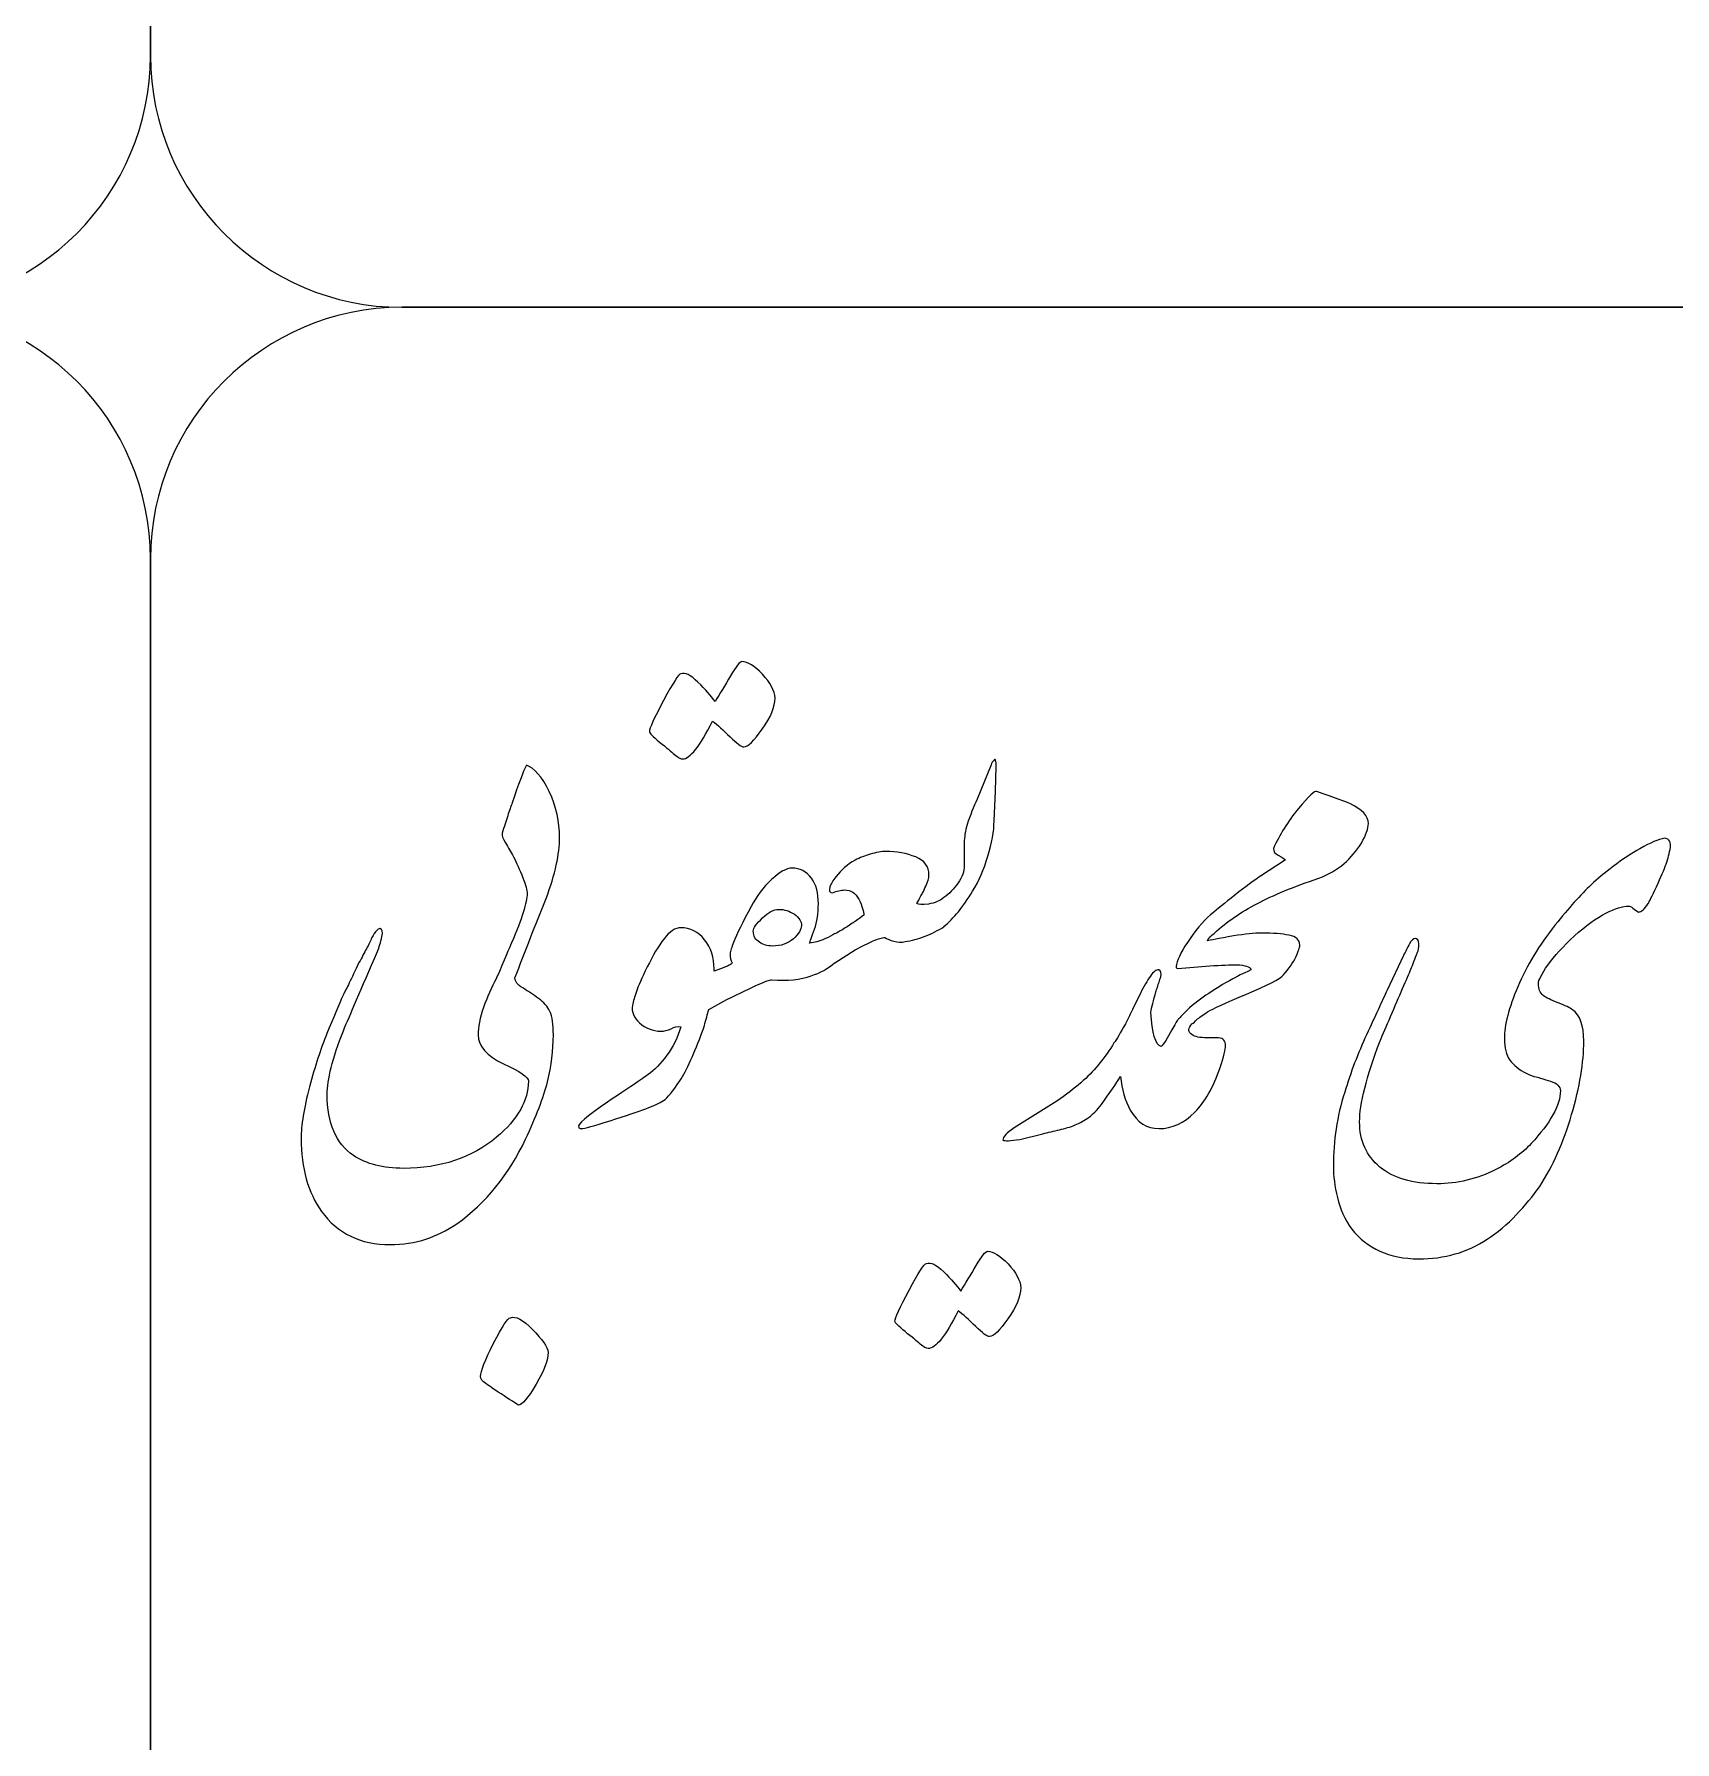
# Model space of a CAD drawing. Header units: millimetres. Extents: x 62 to 462, y 96 to 456.
# Drawn here: x 101.15 to 117.47, y 342.04 to 359.02 of the extents above; entities that cross this region are included whole.
import ezdxf

# ---------------------------------------------------------------- set-up
doc = ezdxf.new("R2010")
doc.units = ezdxf.units.MM
doc.header["$MEASUREMENT"] = 0
doc.layers.add('Layer 1', color=7, linetype='Continuous')

msp = doc.modelspace()

# ---------------------------------------------------------------- linework, layer by layer
at = {"layer": 'Layer 1', "color": 250, "lineweight": 18}
for points, knots in [([(84.8067, 376.3033), (84.8067, 376.3033), (99.8067, 376.3033), (99.8067, 376.3033), (101.1837, 376.3033), (102.3067, 375.1803), (102.3067, 373.8033), (102.3067, 373.8033), (102.3067, 358.8033), (102.3067, 358.8033), (102.3067, 357.4264), (101.1837, 356.3033), (99.8067, 356.3033), (99.8067, 356.3033), (84.8067, 356.3033), (84.8067, 356.3033), (83.4298, 356.3033), (82.3067, 357.4264), (82.3067, 358.8033), (82.3067, 358.8033), (82.3067, 373.8033), (82.3067, 373.8033), (82.3067, 375.1803), (83.4298, 376.3033), (84.8067, 376.3033)], [0, 0, 0, 0, 0.125, 0.125, 0.125, 0.25, 0.25, 0.25, 0.375, 0.375, 0.375, 0.5, 0.5, 0.5, 0.625, 0.625, 0.625, 0.75, 0.75, 0.75, 0.875, 0.875, 0.875, 1, 1, 1, 1]), ([(104.8067, 376.3033), (104.8067, 376.3033), (119.8067, 376.3033), (119.8067, 376.3033), (121.1837, 376.3033), (122.3067, 375.1803), (122.3067, 373.8033), (122.3067, 373.8033), (122.3067, 358.8033), (122.3067, 358.8033), (122.3067, 357.4264), (121.1837, 356.3033), (119.8067, 356.3033), (119.8067, 356.3033), (104.8067, 356.3033), (104.8067, 356.3033), (103.4298, 356.3033), (102.3067, 357.4264), (102.3067, 358.8033), (102.3067, 358.8033), (102.3067, 373.8033), (102.3067, 373.8033), (102.3067, 375.1803), (103.4298, 376.3033), (104.8067, 376.3033)], [0, 0, 0, 0, 0.125, 0.125, 0.125, 0.25, 0.25, 0.25, 0.375, 0.375, 0.375, 0.5, 0.5, 0.5, 0.625, 0.625, 0.625, 0.75, 0.75, 0.75, 0.875, 0.875, 0.875, 1, 1, 1, 1]), ([(84.8067, 356.3033), (84.8067, 356.3033), (99.8067, 356.3033), (99.8067, 356.3033), (101.1837, 356.3033), (102.3067, 355.1803), (102.3067, 353.8033), (102.3067, 353.8033), (102.3067, 338.8033), (102.3067, 338.8033), (102.3067, 337.4264), (101.1837, 336.3033), (99.8067, 336.3033), (99.8067, 336.3033), (84.8067, 336.3033), (84.8067, 336.3033), (83.4298, 336.3033), (82.3067, 337.4264), (82.3067, 338.8033), (82.3067, 338.8033), (82.3067, 353.8033), (82.3067, 353.8033), (82.3067, 355.1803), (83.4298, 356.3033), (84.8067, 356.3033)], [0, 0, 0, 0, 0.125, 0.125, 0.125, 0.25, 0.25, 0.25, 0.375, 0.375, 0.375, 0.5, 0.5, 0.5, 0.625, 0.625, 0.625, 0.75, 0.75, 0.75, 0.875, 0.875, 0.875, 1, 1, 1, 1]), ([(104.8067, 356.3033), (104.8067, 356.3033), (119.8067, 356.3033), (119.8067, 356.3033), (121.1837, 356.3033), (122.3067, 355.1803), (122.3067, 353.8033), (122.3067, 353.8033), (122.3067, 338.8033), (122.3067, 338.8033), (122.3067, 337.4264), (121.1837, 336.3033), (119.8067, 336.3033), (119.8067, 336.3033), (104.8067, 336.3033), (104.8067, 336.3033), (103.4298, 336.3033), (102.3067, 337.4264), (102.3067, 338.8033), (102.3067, 338.8033), (102.3067, 353.8033), (102.3067, 353.8033), (102.3067, 355.1803), (103.4298, 356.3033), (104.8067, 356.3033)], [0, 0, 0, 0, 0.125, 0.125, 0.125, 0.25, 0.25, 0.25, 0.375, 0.375, 0.375, 0.5, 0.5, 0.5, 0.625, 0.625, 0.625, 0.75, 0.75, 0.75, 0.875, 0.875, 0.875, 1, 1, 1, 1]), ([(107.2684, 352.0841), (107.2684, 352.1147), (107.3154, 352.217), (107.4095, 352.3945), (107.5036, 352.5709), (107.5612, 352.6591), (107.5812, 352.6591), (107.62, 352.6756), (107.6776, 352.6474), (107.7517, 352.5756), (107.827, 352.5027), (107.8834, 352.4392), (107.9222, 352.3839), (107.9681, 352.4592), (108.0198, 352.545), (108.0763, 352.6391), (108.1327, 352.7332), (108.1692, 352.7802), (108.188, 352.7802), (108.2456, 352.7802), (108.3138, 352.7379), (108.3926, 352.6544), (108.4726, 352.5709), (108.5137, 352.4921), (108.5184, 352.418), (108.5184, 352.331), (108.4761, 352.2275), (108.3914, 352.1088), (108.3079, 351.9912), (108.2479, 351.9324), (108.208, 351.9324), (108.1833, 351.9324), (108.1374, 351.9665), (108.0704, 352.0323), (108.0045, 352.0994), (107.9457, 352.1511), (107.8952, 352.1876), (107.7705, 351.9371), (107.6717, 351.8124), (107.5988, 351.8124), (107.58, 351.8124), (107.5542, 351.8266), (107.5189, 351.8571), (107.4871, 351.8842), (107.4377, 351.9253), (107.3695, 351.9806), (107.3013, 352.0359), (107.2684, 352.07), (107.2684, 352.0841)], [0, 0, 0, 0, 0.0625, 0.0625, 0.0625, 0.125, 0.125, 0.125, 0.1875, 0.1875, 0.1875, 0.25, 0.25, 0.25, 0.3125, 0.3125, 0.3125, 0.375, 0.375, 0.375, 0.4375, 0.4375, 0.4375, 0.5, 0.5, 0.5, 0.5625, 0.5625, 0.5625, 0.625, 0.625, 0.625, 0.6875, 0.6875, 0.6875, 0.75, 0.75, 0.75, 0.8125, 0.8125, 0.8125, 0.875, 0.875, 0.875, 0.9375, 0.9375, 0.9375, 1, 1, 1, 1]), ([(106.0655, 348.6092), (106.0655, 348.6481), (105.9831, 348.7057), (105.8173, 348.7809), (105.6492, 348.8597), (105.5657, 348.955), (105.5657, 349.0679), (105.5657, 349.1478), (105.5833, 349.2395), (105.6198, 349.3418), (105.6551, 349.443), (105.6974, 349.5406), (105.748, 349.6323), (105.748, 349.6323), (105.7492, 349.6344), (105.7492, 349.6344), (105.7492, 349.6344), (105.7491, 349.6347), (105.7491, 349.6347), (105.8267, 349.8181), (105.8761, 349.9345), (105.8973, 349.9827), (106.0008, 350.2238), (106.0525, 350.3884), (106.0525, 350.4755), (106.0525, 350.5049), (106.0384, 350.5566), (106.0102, 350.6307), (105.9784, 350.7106), (105.9478, 350.7812), (105.9173, 350.84), (105.9043, 350.8635), (105.8902, 350.8859), (105.8761, 350.9094), (105.862, 350.9329), (105.8502, 350.9552), (105.8385, 350.9788), (105.8103, 351.0199), (105.7997, 351.0517), (105.8044, 351.0752), (105.8244, 351.1387), (105.8432, 351.1963), (105.8596, 351.2469), (105.8749, 351.2974), (105.8902, 351.3409), (105.9043, 351.3774), (105.9655, 351.562), (106.0125, 351.6855), (106.0454, 351.7502), (106.1231, 351.7243), (106.1995, 351.6373), (106.2724, 351.4879), (106.3418, 351.3386), (106.3759, 351.1857), (106.3759, 351.0305), (106.3759, 350.8694), (106.3312, 350.6671), (106.2418, 350.4237), (106.1889, 350.2932), (106.136, 350.1615), (106.0842, 350.0286), (106.0325, 349.8969), (105.9819, 349.7652), (105.9314, 349.6347), (105.9314, 349.6347), (105.9311, 349.6341), (105.9311, 349.6341), (105.9311, 349.6341), (105.9314, 349.6323), (105.9314, 349.6323), (105.9314, 349.6006), (105.9573, 349.5676), (106.009, 349.5359), (106.0607, 349.5041), (106.1125, 349.4688), (106.1654, 349.4312), (106.2183, 349.3924), (106.256, 349.3501), (106.2795, 349.3019), (106.3018, 349.249), (106.3136, 349.1713), (106.3136, 349.0679), (106.3136, 348.9162), (106.2936, 348.7609), (106.2548, 348.6022), (106.216, 348.4481), (106.1431, 348.2576), (106.0372, 348.0307), (105.8702, 347.6791), (105.6433, 347.3992), (105.3552, 347.1899), (105.2505, 347.1229), (105.1471, 347.0723), (105.0459, 347.0382), (104.9354, 347.0018), (104.8166, 346.9829), (104.6908, 346.9829), (104.3945, 346.9829), (104.1675, 347.0935), (104.0088, 347.3134), (103.8735, 347.5015), (103.8053, 347.7438), (103.8053, 348.0377), (103.8053, 348.1683), (103.8324, 348.3388), (103.8876, 348.5505), (103.9429, 348.7551), (104.0005, 348.9315), (104.0605, 349.0808), (104.1252, 349.2348), (104.1793, 349.3654), (104.2251, 349.47), (104.2392, 349.4959), (104.2592, 349.5347), (104.2839, 349.5864), (104.3098, 349.637), (104.3415, 349.7052), (104.3804, 349.7875), (104.4086, 349.8381), (104.4333, 349.8839), (104.4544, 349.9251), (104.4768, 349.9663), (104.4944, 350.0039), (104.5085, 350.0356), (104.5426, 350.098), (104.5685, 350.1274), (104.5873, 350.125), (104.6132, 350.1203), (104.6191, 350.0944), (104.6085, 350.0462), (104.5967, 349.9886), (104.5814, 349.9392), (104.5638, 349.8981), (104.4003, 349.5206), (104.2875, 349.2584), (104.2251, 349.109), (104.1181, 348.835), (104.064, 348.6245), (104.064, 348.4752), (104.064, 348.1918), (104.151, 347.9907), (104.3251, 347.8684), (104.4544, 347.7837), (104.6202, 347.7414), (104.8249, 347.7414), (105.1929, 347.7414), (105.4998, 347.8449), (105.748, 348.0507), (105.9596, 348.2282), (106.0655, 348.414), (106.0655, 348.6092)], [0, 0, 0, 0, 0.02, 0.02, 0.02, 0.04, 0.04, 0.04, 0.06, 0.06, 0.06, 0.08, 0.08, 0.08, 0.1, 0.1, 0.1, 0.12, 0.12, 0.12, 0.14, 0.14, 0.14, 0.16, 0.16, 0.16, 0.18, 0.18, 0.18, 0.2, 0.2, 0.2, 0.22, 0.22, 0.22, 0.24, 0.24, 0.24, 0.26, 0.26, 0.26, 0.28, 0.28, 0.28, 0.3, 0.3, 0.3, 0.32, 0.32, 0.32, 0.34, 0.34, 0.34, 0.36, 0.36, 0.36, 0.38, 0.38, 0.38, 0.4, 0.4, 0.4, 0.42, 0.42, 0.42, 0.44, 0.44, 0.44, 0.46, 0.46, 0.46, 0.48, 0.48, 0.48, 0.5, 0.5, 0.5, 0.52, 0.52, 0.52, 0.54, 0.54, 0.54, 0.56, 0.56, 0.56, 0.58, 0.58, 0.58, 0.6, 0.6, 0.6, 0.62, 0.62, 0.62, 0.64, 0.64, 0.64, 0.66, 0.66, 0.66, 0.68, 0.68, 0.68, 0.7, 0.7, 0.7, 0.72, 0.72, 0.72, 0.74, 0.74, 0.74, 0.76, 0.76, 0.76, 0.78, 0.78, 0.78, 0.8, 0.8, 0.8, 0.82, 0.82, 0.82, 0.84, 0.84, 0.84, 0.86, 0.86, 0.86, 0.88, 0.88, 0.88, 0.9, 0.9, 0.9, 0.92, 0.92, 0.92, 0.94, 0.94, 0.94, 0.96, 0.96, 0.96, 0.98, 0.98, 0.98, 1, 1, 1, 1]), ([(110.1965, 350.4343), (110.2517, 350.4731), (110.2988, 350.5213), (110.3376, 350.5789), (110.3787, 350.6366), (110.3999, 350.6942), (110.3999, 350.7518), (110.3999, 350.7518), (110.3999, 350.9788), (110.3999, 350.9788), (110.3999, 351.034), (110.4093, 351.0952), (110.427, 351.161), (110.4599, 351.2527), (110.4928, 351.3374), (110.5269, 351.4127), (110.5269, 351.4127), (110.668, 351.7537), (110.668, 351.7537), (110.6704, 351.7702), (110.6821, 351.789), (110.7033, 351.809), (110.7127, 351.809), (110.7162, 351.7854), (110.7162, 351.7372), (110.7162, 351.7372), (110.7104, 351.4926), (110.7104, 351.4926), (110.7104, 351.4926), (110.6962, 351.1963), (110.6962, 351.1963), (110.6962, 351.0928), (110.6751, 350.9752), (110.6339, 350.8447), (110.5951, 350.713), (110.5445, 350.5978), (110.4822, 350.4966), (110.3885, 350.3432), (110.2937, 350.2259), (110.1976, 350.146), (110.1976, 350.146), (110.1965, 350.1438), (110.1965, 350.1438), (110.1412, 350.1074), (110.0789, 350.0756), (110.0107, 350.0498), (109.9413, 350.0227), (109.8743, 350.0051), (109.8108, 349.9957), (109.7755, 349.9886), (109.739, 349.991), (109.7002, 350.0004), (109.6614, 350.011), (109.6308, 350.0227), (109.6108, 350.0368), (109.5826, 350.0368), (109.5438, 350.0251), (109.4933, 350.0027), (109.445, 349.9816), (109.3851, 349.9522), (109.3145, 349.9134), (109.3145, 349.9134), (109.1111, 349.7852), (109.1111, 349.7852), (109.1111, 349.7852), (109.1108, 349.7861), (109.1108, 349.7861), (109.0462, 349.7286), (108.9686, 349.6851), (108.8771, 349.6558), (108.7736, 349.6158), (108.6431, 349.6041), (108.4843, 349.617), (108.4514, 349.617), (108.3044, 349.5523), (108.0398, 349.4206), (108.0398, 349.4206), (107.8581, 349.3204), (107.8581, 349.3204), (107.8581, 349.3204), (107.8446, 349.2678), (107.8446, 349.2678), (107.8305, 349.2101), (107.8129, 349.1549), (107.7952, 349.1043), (107.7141, 348.8821), (107.64, 348.7174), (107.5706, 348.6116), (107.5024, 348.5058), (107.4483, 348.4411), (107.4095, 348.4152), (107.3696, 348.3905), (107.3119, 348.3635), (107.2331, 348.3341), (107.1555, 348.3059), (107.0368, 348.2659), (106.8768, 348.2141), (106.7169, 348.1624), (106.6228, 348.1365), (106.5923, 348.1365), (106.5746, 348.1365), (106.5652, 348.1412), (106.5652, 348.1506), (106.5464, 348.1753), (106.6417, 348.2588), (106.851, 348.3988), (107.0603, 348.5387), (107.1955, 348.6304), (107.2555, 348.6739), (107.3166, 348.7174), (107.379, 348.7809), (107.4413, 348.8656), (107.5048, 348.9491), (107.5518, 349.0443), (107.5812, 349.149), (107.5495, 349.1537), (107.5165, 349.1478), (107.4836, 349.1302), (107.4495, 349.1137), (107.4166, 349.1043), (107.3848, 349.1043), (107.3002, 349.1067), (107.2284, 349.1349), (107.1708, 349.1878), (107.1144, 349.2395), (107.0897, 349.2983), (107.0991, 349.363), (107.1085, 349.4018), (107.1214, 349.4477), (107.1391, 349.4994), (107.1555, 349.5512), (107.192, 349.6335), (107.2473, 349.7452), (107.3025, 349.8581), (107.3578, 349.951), (107.4142, 350.0239), (107.4707, 350.098), (107.5259, 350.1344), (107.5812, 350.1344), (107.6753, 350.1344), (107.7541, 350.0944), (107.8176, 350.0145), (107.8811, 349.9333), (107.9117, 349.8369), (107.9117, 349.7252), (107.9117, 349.7252), (107.9115, 349.7016), (107.9115, 349.7016), (107.9115, 349.7016), (107.9763, 349.724), (107.9763, 349.724), (108.0527, 349.7522), (108.0916, 349.7722), (108.0916, 349.7863), (108.0774, 349.8098), (108.0704, 349.8381), (108.0704, 349.8722), (108.0751, 349.9027), (108.0868, 349.9404), (108.1057, 349.9862), (108.1374, 350.0709), (108.1962, 350.1908), (108.2809, 350.3449), (108.3338, 350.446), (108.4008, 350.5354), (108.4843, 350.613), (108.5666, 350.6894), (108.6337, 350.7271), (108.6842, 350.7271), (108.7642, 350.7271), (108.83, 350.693), (108.8806, 350.6271), (108.9265, 350.5624), (108.9488, 350.4778), (108.9488, 350.3719), (108.9488, 350.2779), (108.9359, 350.1932), (108.91, 350.1191), (108.8829, 350.0439), (108.8665, 349.998), (108.8594, 349.9792), (108.8594, 349.9792), (108.9006, 349.9862), (108.9006, 349.9862), (108.99, 350.0086), (109.0605, 350.0391), (109.1111, 350.0756), (109.1111, 350.0756), (109.1132, 350.072), (109.1132, 350.072), (109.1543, 350.0933), (109.2123, 350.1282), (109.2863, 350.178), (109.3028, 350.1874), (109.3404, 350.2144), (109.4004, 350.2579), (109.4004, 350.2944), (109.3839, 350.3473), (109.3521, 350.4167), (109.318, 350.479), (109.271, 350.5096), (109.211, 350.5096), (109.1722, 350.5096), (109.1322, 350.5002), (109.0899, 350.4813), (109.0605, 350.4813), (109.0511, 350.5013), (109.0629, 350.5401), (109.0723, 350.5684), (109.0923, 350.6025), (109.1252, 350.6436), (109.1758, 350.7083), (109.2381, 350.7624), (109.3145, 350.8059), (109.3627, 350.8318), (109.4121, 350.8506), (109.4627, 350.8647), (109.525, 350.8835), (109.5767, 350.8929), (109.6214, 350.8929), (109.7261, 350.8929), (109.8249, 350.8741), (109.9178, 350.8376), (110.0048, 350.8035), (110.0483, 350.7436), (110.0483, 350.6577), (110.0483, 350.6283), (110.0377, 350.5919), (110.0177, 350.5484), (110.006, 350.5225), (109.9954, 350.499), (109.9848, 350.479), (109.9742, 350.4578), (109.9554, 350.4237), (109.9272, 350.3755), (109.9436, 350.3614), (109.9824, 350.3602), (110.0448, 350.3696), (110.1071, 350.3802), (110.1576, 350.4014), (110.1965, 350.4343)], [0, 0, 0, 0, 0.0125, 0.0125, 0.0125, 0.025, 0.025, 0.025, 0.0375, 0.0375, 0.0375, 0.05, 0.05, 0.05, 0.0625, 0.0625, 0.0625, 0.075, 0.075, 0.075, 0.0875, 0.0875, 0.0875, 0.1, 0.1, 0.1, 0.1125, 0.1125, 0.1125, 0.125, 0.125, 0.125, 0.1375, 0.1375, 0.1375, 0.15, 0.15, 0.15, 0.1625, 0.1625, 0.1625, 0.175, 0.175, 0.175, 0.1875, 0.1875, 0.1875, 0.2, 0.2, 0.2, 0.2125, 0.2125, 0.2125, 0.225, 0.225, 0.225, 0.2375, 0.2375, 0.2375, 0.25, 0.25, 0.25, 0.2625, 0.2625, 0.2625, 0.275, 0.275, 0.275, 0.2875, 0.2875, 0.2875, 0.3, 0.3, 0.3, 0.3125, 0.3125, 0.3125, 0.325, 0.325, 0.325, 0.3375, 0.3375, 0.3375, 0.35, 0.35, 0.35, 0.3625, 0.3625, 0.3625, 0.375, 0.375, 0.375, 0.3875, 0.3875, 0.3875, 0.4, 0.4, 0.4, 0.4125, 0.4125, 0.4125, 0.425, 0.425, 0.425, 0.4375, 0.4375, 0.4375, 0.45, 0.45, 0.45, 0.4625, 0.4625, 0.4625, 0.475, 0.475, 0.475, 0.4875, 0.4875, 0.4875, 0.5, 0.5, 0.5, 0.5125, 0.5125, 0.5125, 0.525, 0.525, 0.525, 0.5375, 0.5375, 0.5375, 0.55, 0.55, 0.55, 0.5625, 0.5625, 0.5625, 0.575, 0.575, 0.575, 0.5875, 0.5875, 0.5875, 0.6, 0.6, 0.6, 0.6125, 0.6125, 0.6125, 0.625, 0.625, 0.625, 0.6375, 0.6375, 0.6375, 0.65, 0.65, 0.65, 0.6625, 0.6625, 0.6625, 0.675, 0.675, 0.675, 0.6875, 0.6875, 0.6875, 0.7, 0.7, 0.7, 0.7125, 0.7125, 0.7125, 0.725, 0.725, 0.725, 0.7375, 0.7375, 0.7375, 0.75, 0.75, 0.75, 0.7625, 0.7625, 0.7625, 0.775, 0.775, 0.775, 0.7875, 0.7875, 0.7875, 0.8, 0.8, 0.8, 0.8125, 0.8125, 0.8125, 0.825, 0.825, 0.825, 0.8375, 0.8375, 0.8375, 0.85, 0.85, 0.85, 0.8625, 0.8625, 0.8625, 0.875, 0.875, 0.875, 0.8875, 0.8875, 0.8875, 0.9, 0.9, 0.9, 0.9125, 0.9125, 0.9125, 0.925, 0.925, 0.925, 0.9375, 0.9375, 0.9375, 0.95, 0.95, 0.95, 0.9625, 0.9625, 0.9625, 0.975, 0.975, 0.975, 0.9875, 0.9875, 0.9875, 1, 1, 1, 1]), ([(112.8812, 350.2896), (112.9388, 350.3379), (113.0211, 350.4037), (113.1293, 350.4896), (113.2351, 350.5695), (113.3069, 350.6224), (113.3468, 350.6471), (113.3468, 350.6471), (113.5938, 350.8094), (113.5938, 350.8094), (113.5879, 350.8141), (113.5632, 350.8294), (113.5221, 350.8541), (113.4903, 350.8706), (113.4738, 350.8929), (113.4738, 350.9235), (113.5338, 351.0563), (113.6161, 351.1881), (113.722, 351.3198), (113.8254, 351.4432), (113.8854, 351.4997), (113.9042, 351.4879), (114.09, 351.4244), (114.2006, 351.3833), (114.2347, 351.368), (114.357, 351.3103), (114.4181, 351.2445), (114.4181, 351.1716), (114.4181, 351.121), (114.3946, 351.0552), (114.3487, 350.9752), (114.2982, 350.8964), (114.2405, 350.8294), (114.177, 350.7718), (114.1053, 350.7118), (114.0218, 350.6636), (113.9254, 350.6271), (113.6749, 350.5425), (113.4703, 350.4578), (113.3104, 350.3731), (113.153, 350.291), (113.0115, 350.194), (112.8872, 350.0812), (112.8872, 350.0812), (112.8823, 350.0733), (112.8823, 350.0733), (112.8565, 350.058), (112.84, 350.0427), (112.8318, 350.0286), (112.8235, 350.0145), (112.82, 350.0074), (112.82, 350.0051), (112.84, 350.0098), (112.927, 350.0251), (113.0787, 350.0533), (113.1904, 350.0709), (113.2845, 350.0803), (113.3609, 350.0803), (113.4703, 350.0803), (113.5608, 350.0733), (113.629, 350.0603), (113.7008, 350.0462), (113.7361, 350.0133), (113.7361, 349.9604), (113.7361, 349.9392), (113.7231, 349.9004), (113.6984, 349.8428), (113.6655, 349.7828), (113.6243, 349.7228), (113.5738, 349.6641), (113.5397, 349.6241), (113.4174, 349.5617), (113.2069, 349.4747), (112.9976, 349.3865), (112.8682, 349.3277), (112.82, 349.2972), (112.7718, 349.2654), (112.7353, 349.2395), (112.7095, 349.2196), (112.6956, 349.2012), (112.6804, 349.1876), (112.664, 349.179), (112.6281, 349.1378), (112.6233, 349.105), (112.6507, 349.0808), (112.6777, 349.0549), (112.7236, 349.042), (112.7883, 349.0408), (112.8529, 349.0396), (112.9, 349.0396), (112.9294, 349.0396), (112.9752, 349.0349), (112.9988, 349.0079), (112.9988, 348.9597), (112.9988, 348.9256), (112.9799, 348.8527), (112.9435, 348.7433), (112.8788, 348.5505), (112.7953, 348.4023), (112.6918, 348.2988), (112.5837, 348.1906), (112.4661, 348.1365), (112.3367, 348.1365), (112.2156, 348.1365), (112.1203, 348.1977), (112.051, 348.3188), (111.9982, 348.4152), (111.9658, 348.5273), (111.955, 348.6547), (111.9082, 348.5842), (111.845, 348.4918), (111.7652, 348.3776), (111.717, 348.3176), (111.6758, 348.2753), (111.6405, 348.2506), (111.5947, 348.2177), (111.5488, 348.1918), (111.5018, 348.173), (111.4548, 348.153), (111.403, 348.1377), (111.3466, 348.1248), (111.2901, 348.1118), (111.2349, 348.0989), (111.1796, 348.0848), (111.1796, 348.0848), (110.9515, 348.0295), (110.9515, 348.0295), (110.8597, 348.0142), (110.8033, 348.0119), (110.7833, 348.0225), (110.7833, 348.0554), (110.8209, 348.0954), (110.8974, 348.1436), (110.9656, 348.1871), (111.0361, 348.2318), (111.1067, 348.2765), (111.1784, 348.3211), (111.249, 348.3647), (111.3207, 348.4082), (111.5018, 348.5352), (111.6382, 348.6539), (111.7276, 348.7633), (111.7958, 348.8491), (111.8499, 348.9232), (111.8887, 348.9879), (111.9145, 349.0243), (111.9522, 349.0878), (112.0027, 349.1772), (112.0027, 349.1772), (112.0361, 349.2455), (112.0361, 349.2455), (112.044, 349.2642), (112.0525, 349.2821), (112.0616, 349.2995), (112.0657, 349.3079), (112.0699, 349.3159), (112.0743, 349.3238), (112.0743, 349.3238), (112.1509, 349.4806), (112.1509, 349.4806), (112.185, 349.5512), (112.2191, 349.6088), (112.2509, 349.6523), (112.2802, 349.6958), (112.3085, 349.717), (112.3332, 349.7146), (112.3567, 349.7029), (112.3637, 349.6805), (112.3543, 349.6452), (112.3285, 349.57), (112.3132, 349.5206), (112.3061, 349.4971), (112.28, 349.4103), (112.263, 349.3417), (112.2554, 349.292), (112.267, 349.084), (112.301, 348.9713), (112.3579, 348.9526), (112.3826, 348.9785), (112.419, 349.0338), (112.4649, 349.1184), (112.4919, 349.169), (112.5131, 349.2031), (112.526, 349.2219), (112.5295, 349.2262), (112.5334, 349.2299), (112.5378, 349.233), (112.5585, 349.2585), (112.5841, 349.2855), (112.613, 349.3124), (112.6848, 349.3771), (112.7565, 349.4324), (112.8306, 349.4806), (112.9247, 349.5429), (113.0152, 349.597), (113.1022, 349.6429), (113.1093, 349.6476), (113.1587, 349.6723), (113.2504, 349.7158), (113.2504, 349.7381), (113.2139, 349.7546), (113.1399, 349.764), (113.0764, 349.7664), (112.9893, 349.764), (112.8823, 349.7569), (112.8823, 349.7569), (112.5237, 349.7287), (112.5237, 349.7287), (112.5072, 349.7287), (112.5025, 349.7428), (112.5096, 349.7699), (112.5237, 349.8299), (112.5684, 349.9169), (112.646, 350.0286), (112.7214, 350.14), (112.7991, 350.225), (112.8791, 350.2849), (112.8791, 350.2849), (112.8812, 350.2896), (112.8812, 350.2896)], [0, 0, 0, 0, 0.0136986, 0.0136986, 0.0136986, 0.0273973, 0.0273973, 0.0273973, 0.0410959, 0.0410959, 0.0410959, 0.0547945, 0.0547945, 0.0547945, 0.0684932, 0.0684932, 0.0684932, 0.0821918, 0.0821918, 0.0821918, 0.0958904, 0.0958904, 0.0958904, 0.109589, 0.109589, 0.109589, 0.1232877, 0.1232877, 0.1232877, 0.1369863, 0.1369863, 0.1369863, 0.1506849, 0.1506849, 0.1506849, 0.1643836, 0.1643836, 0.1643836, 0.1780822, 0.1780822, 0.1780822, 0.1917808, 0.1917808, 0.1917808, 0.2054795, 0.2054795, 0.2054795, 0.2191781, 0.2191781, 0.2191781, 0.2328767, 0.2328767, 0.2328767, 0.2465753, 0.2465753, 0.2465753, 0.260274, 0.260274, 0.260274, 0.2739726, 0.2739726, 0.2739726, 0.2876712, 0.2876712, 0.2876712, 0.3013699, 0.3013699, 0.3013699, 0.3150685, 0.3150685, 0.3150685, 0.3287671, 0.3287671, 0.3287671, 0.3424658, 0.3424658, 0.3424658, 0.3561644, 0.3561644, 0.3561644, 0.369863, 0.369863, 0.369863, 0.3835616, 0.3835616, 0.3835616, 0.3972603, 0.3972603, 0.3972603, 0.4109589, 0.4109589, 0.4109589, 0.4246575, 0.4246575, 0.4246575, 0.4383562, 0.4383562, 0.4383562, 0.4520548, 0.4520548, 0.4520548, 0.4657534, 0.4657534, 0.4657534, 0.4794521, 0.4794521, 0.4794521, 0.4931507, 0.4931507, 0.4931507, 0.5068493, 0.5068493, 0.5068493, 0.5205479, 0.5205479, 0.5205479, 0.5342466, 0.5342466, 0.5342466, 0.5479452, 0.5479452, 0.5479452, 0.5616438, 0.5616438, 0.5616438, 0.5753425, 0.5753425, 0.5753425, 0.5890411, 0.5890411, 0.5890411, 0.6027397, 0.6027397, 0.6027397, 0.6164384, 0.6164384, 0.6164384, 0.630137, 0.630137, 0.630137, 0.6438356, 0.6438356, 0.6438356, 0.6575342, 0.6575342, 0.6575342, 0.6712329, 0.6712329, 0.6712329, 0.6849315, 0.6849315, 0.6849315, 0.6986301, 0.6986301, 0.6986301, 0.7123288, 0.7123288, 0.7123288, 0.7260274, 0.7260274, 0.7260274, 0.739726, 0.739726, 0.739726, 0.7534247, 0.7534247, 0.7534247, 0.7671233, 0.7671233, 0.7671233, 0.7808219, 0.7808219, 0.7808219, 0.7945205, 0.7945205, 0.7945205, 0.8082192, 0.8082192, 0.8082192, 0.8219178, 0.8219178, 0.8219178, 0.8356164, 0.8356164, 0.8356164, 0.8493151, 0.8493151, 0.8493151, 0.8630137, 0.8630137, 0.8630137, 0.8767123, 0.8767123, 0.8767123, 0.890411, 0.890411, 0.890411, 0.9041096, 0.9041096, 0.9041096, 0.9178082, 0.9178082, 0.9178082, 0.9315068, 0.9315068, 0.9315068, 0.9452055, 0.9452055, 0.9452055, 0.9589041, 0.9589041, 0.9589041, 0.9726027, 0.9726027, 0.9726027, 0.9863014, 0.9863014, 0.9863014, 1, 1, 1, 1]), ([(117.4214, 350.9341), (117.4132, 350.8764), (117.3979, 350.8212), (117.3791, 350.7671), (117.3591, 350.713), (117.3273, 350.6377), (117.2827, 350.5413), (117.238, 350.4449), (117.2109, 350.3896), (117.2015, 350.3755), (117.1651, 350.3179), (117.1321, 350.2896), (117.1051, 350.2896), (117.0839, 350.3038), (117.0663, 350.3167), (117.0498, 350.3296), (117.0334, 350.3426), (117.0192, 350.3484), (117.0051, 350.3484), (116.9475, 350.3484), (116.8723, 350.3249), (116.7782, 350.2779), (116.6829, 350.2308), (116.5806, 350.1556), (116.4677, 350.0521), (116.3548, 349.9486), (116.2667, 349.8522), (116.2032, 349.7628), (116.1408, 349.6735), (116.1091, 349.6111), (116.1091, 349.577), (116.1091, 349.5265), (116.1244, 349.4865), (116.1573, 349.4594), (116.1843, 349.4383), (116.2337, 349.4148), (116.3055, 349.3877), (116.376, 349.3595), (116.4242, 349.3371), (116.4466, 349.3183), (116.523, 349.2654), (116.5606, 349.1619), (116.5606, 349.0079), (116.5606, 348.795), (116.5207, 348.5505), (116.4395, 348.2765), (116.3596, 348.0013), (116.2537, 347.7638), (116.1232, 347.5615), (116.0562, 347.4674), (115.9786, 347.3733), (115.8892, 347.2793), (115.7998, 347.184), (115.7034, 347.1041), (115.5999, 347.037), (115.4023, 346.9065), (115.1742, 346.8407), (114.9179, 346.8407), (114.6262, 346.8454), (114.404, 346.9441), (114.2523, 347.137), (114.1841, 347.2358), (114.1359, 347.3404), (114.11, 347.451), (114.083, 347.5615), (114.07, 347.6662), (114.07, 347.7649), (114.07, 347.8908), (114.0794, 348.0142), (114.0971, 348.1353), (114.1159, 348.2553), (114.1441, 348.3764), (114.1829, 348.4987), (114.2429, 348.6963), (114.3146, 348.8868), (114.4005, 349.0702), (114.4851, 349.2537), (114.5533, 349.4018), (114.6062, 349.5147), (114.6062, 349.5147), (114.7685, 349.8593), (114.7685, 349.8593), (114.7873, 349.8981), (114.8062, 349.9357), (114.8273, 349.9733), (114.8473, 350.0098), (114.8661, 350.0274), (114.8826, 350.0274), (114.9049, 350.0274), (114.9179, 350.0098), (114.919, 349.9733), (114.9202, 349.9357), (114.9155, 349.9086), (114.9061, 349.8898), (114.8814, 349.824), (114.8591, 349.7675), (114.8414, 349.7228), (114.8226, 349.6782), (114.7956, 349.6135), (114.7579, 349.5288), (114.7215, 349.443), (114.6815, 349.3513), (114.6392, 349.2525), (114.5968, 349.1537), (114.5616, 349.0726), (114.5345, 349.0079), (114.3993, 348.6504), (114.3311, 348.3811), (114.3311, 348.2024), (114.3311, 348.0142), (114.3981, 347.8649), (114.5333, 347.7543), (114.6674, 347.6438), (114.8567, 347.5885), (115.1001, 347.5885), (115.3024, 347.5885), (115.4976, 347.6356), (115.6869, 347.7297), (115.8269, 347.8014), (115.9444, 347.8872), (116.0385, 347.9884), (116.1326, 348.0895), (116.2043, 348.1847), (116.2537, 348.2729), (116.3031, 348.3611), (116.3278, 348.4411), (116.3278, 348.5116), (116.3278, 348.5552), (116.2949, 348.5881), (116.229, 348.6081), (116.1632, 348.6292), (116.1161, 348.6433), (116.0867, 348.6504), (116.0585, 348.6563), (116.0256, 348.6692), (115.988, 348.688), (115.9174, 348.7221), (115.8633, 348.7656), (115.8257, 348.8174), (115.7892, 348.8691), (115.7704, 348.9397), (115.7704, 349.0291), (115.7704, 349.1643), (115.8151, 349.3371), (115.9033, 349.5453), (115.9915, 349.7546), (116.1161, 349.9604), (116.2772, 350.1626), (116.4089, 350.3273), (116.5289, 350.4625), (116.6359, 350.5648), (116.6935, 350.6177), (116.7676, 350.6789), (116.857, 350.7459), (116.9463, 350.8141), (117.0334, 350.8717), (117.1192, 350.9199), (117.2227, 350.9799), (117.3038, 351.014), (117.3638, 351.0234), (117.3885, 351.0234), (117.4061, 351.0128), (117.4155, 350.9928), (117.4238, 350.9717), (117.4261, 350.9529), (117.4214, 350.9341)], [0, 0, 0, 0, 0.0181818, 0.0181818, 0.0181818, 0.0363636, 0.0363636, 0.0363636, 0.0545455, 0.0545455, 0.0545455, 0.0727273, 0.0727273, 0.0727273, 0.0909091, 0.0909091, 0.0909091, 0.1090909, 0.1090909, 0.1090909, 0.1272727, 0.1272727, 0.1272727, 0.1454545, 0.1454545, 0.1454545, 0.1636364, 0.1636364, 0.1636364, 0.1818182, 0.1818182, 0.1818182, 0.2, 0.2, 0.2, 0.2181818, 0.2181818, 0.2181818, 0.2363636, 0.2363636, 0.2363636, 0.2545455, 0.2545455, 0.2545455, 0.2727273, 0.2727273, 0.2727273, 0.2909091, 0.2909091, 0.2909091, 0.3090909, 0.3090909, 0.3090909, 0.3272727, 0.3272727, 0.3272727, 0.3454545, 0.3454545, 0.3454545, 0.3636364, 0.3636364, 0.3636364, 0.3818182, 0.3818182, 0.3818182, 0.4, 0.4, 0.4, 0.4181818, 0.4181818, 0.4181818, 0.4363636, 0.4363636, 0.4363636, 0.4545455, 0.4545455, 0.4545455, 0.4727273, 0.4727273, 0.4727273, 0.4909091, 0.4909091, 0.4909091, 0.5090909, 0.5090909, 0.5090909, 0.5272727, 0.5272727, 0.5272727, 0.5454545, 0.5454545, 0.5454545, 0.5636364, 0.5636364, 0.5636364, 0.5818182, 0.5818182, 0.5818182, 0.6, 0.6, 0.6, 0.6181818, 0.6181818, 0.6181818, 0.6363636, 0.6363636, 0.6363636, 0.6545455, 0.6545455, 0.6545455, 0.6727273, 0.6727273, 0.6727273, 0.6909091, 0.6909091, 0.6909091, 0.7090909, 0.7090909, 0.7090909, 0.7272727, 0.7272727, 0.7272727, 0.7454545, 0.7454545, 0.7454545, 0.7636364, 0.7636364, 0.7636364, 0.7818182, 0.7818182, 0.7818182, 0.8, 0.8, 0.8, 0.8181818, 0.8181818, 0.8181818, 0.8363636, 0.8363636, 0.8363636, 0.8545455, 0.8545455, 0.8545455, 0.8727273, 0.8727273, 0.8727273, 0.8909091, 0.8909091, 0.8909091, 0.9090909, 0.9090909, 0.9090909, 0.9272727, 0.9272727, 0.9272727, 0.9454545, 0.9454545, 0.9454545, 0.9636364, 0.9636364, 0.9636364, 0.9818182, 0.9818182, 0.9818182, 1, 1, 1, 1]), ([(108.7806, 350.1556), (108.7806, 350.1944), (108.7571, 350.232), (108.7113, 350.2685), (108.6607, 350.3014), (108.609, 350.3167), (108.556, 350.3167), (108.5055, 350.3167), (108.4514, 350.2884), (108.3949, 350.2308), (108.3326, 350.1756), (108.302, 350.132), (108.302, 350.1003), (108.302, 350.0497), (108.322, 350.0121), (108.3632, 349.9898), (108.3985, 349.9639), (108.4408, 349.9521), (108.4914, 349.9521), (108.576, 349.9521), (108.6466, 349.9756), (108.7007, 350.0239), (108.7536, 350.0721), (108.7806, 350.1156), (108.7806, 350.1556)], [0, 0, 0, 0, 0.125, 0.125, 0.125, 0.25, 0.25, 0.25, 0.375, 0.375, 0.375, 0.5, 0.5, 0.5, 0.625, 0.625, 0.625, 0.75, 0.75, 0.75, 0.875, 0.875, 0.875, 1, 1, 1, 1]), ([(109.7108, 346.221), (109.7108, 346.2069), (109.7449, 346.1728), (109.8119, 346.1175), (109.8802, 346.0622), (109.9295, 346.0211), (109.9625, 345.994), (109.9966, 345.9634), (110.0236, 345.9493), (110.0413, 345.9493), (110.1153, 345.9493), (110.2141, 346.074), (110.3376, 346.3244), (110.3882, 346.288), (110.4469, 346.2363), (110.514, 346.1692), (110.5798, 346.1022), (110.6257, 346.0693), (110.6516, 346.0693), (110.6904, 346.0693), (110.7515, 346.1281), (110.8338, 346.2457), (110.9185, 346.3644), (110.9608, 346.4679), (110.9608, 346.5549), (110.9573, 346.629), (110.915, 346.7078), (110.835, 346.7913), (110.7562, 346.8748), (110.688, 346.9171), (110.6304, 346.9171), (110.6128, 346.9171), (110.5751, 346.8701), (110.5187, 346.776), (110.4622, 346.6819), (110.4117, 346.5961), (110.3658, 346.5208), (110.3258, 346.5761), (110.2694, 346.6396), (110.1953, 346.7125), (110.12, 346.7842), (110.0636, 346.8125), (110.0248, 346.796), (110.0036, 346.796), (109.946, 346.7078), (109.8519, 346.5314), (109.7579, 346.3538), (109.7108, 346.2515), (109.7108, 346.221)], [0, 0, 0, 0, 0.0625, 0.0625, 0.0625, 0.125, 0.125, 0.125, 0.1875, 0.1875, 0.1875, 0.25, 0.25, 0.25, 0.3125, 0.3125, 0.3125, 0.375, 0.375, 0.375, 0.4375, 0.4375, 0.4375, 0.5, 0.5, 0.5, 0.5625, 0.5625, 0.5625, 0.625, 0.625, 0.625, 0.6875, 0.6875, 0.6875, 0.75, 0.75, 0.75, 0.8125, 0.8125, 0.8125, 0.875, 0.875, 0.875, 0.9375, 0.9375, 0.9375, 1, 1, 1, 1]), ([(105.5904, 345.673), (105.5904, 345.6483), (105.608, 345.6236), (105.6421, 345.6013), (105.6809, 345.573), (105.7409, 345.533), (105.8232, 345.479), (105.9043, 345.4249), (105.9525, 345.3943), (105.9655, 345.3872), (106.0031, 345.3872), (106.0607, 345.4566), (106.1419, 345.5942), (106.2218, 345.7318), (106.2618, 345.8376), (106.2618, 345.9105), (106.2548, 345.9658), (106.203, 346.0422), (106.1066, 346.1398), (106.0102, 346.2374), (105.9373, 346.2762), (105.8867, 346.2551), (105.8608, 346.2551), (105.8056, 346.1716), (105.7197, 346.0022), (105.6339, 345.8329), (105.5904, 345.7235), (105.5904, 345.673)], [0, 0, 0, 0, 0.1111111, 0.1111111, 0.1111111, 0.2222222, 0.2222222, 0.2222222, 0.3333333, 0.3333333, 0.3333333, 0.4444444, 0.4444444, 0.4444444, 0.5555556, 0.5555556, 0.5555556, 0.6666667, 0.6666667, 0.6666667, 0.7777778, 0.7777778, 0.7777778, 0.8888889, 0.8888889, 0.8888889, 1, 1, 1, 1])]:
    msp.add_open_spline(points, degree=3, knots=knots, dxfattribs=at)

doc.saveas('drawing.dxf')
